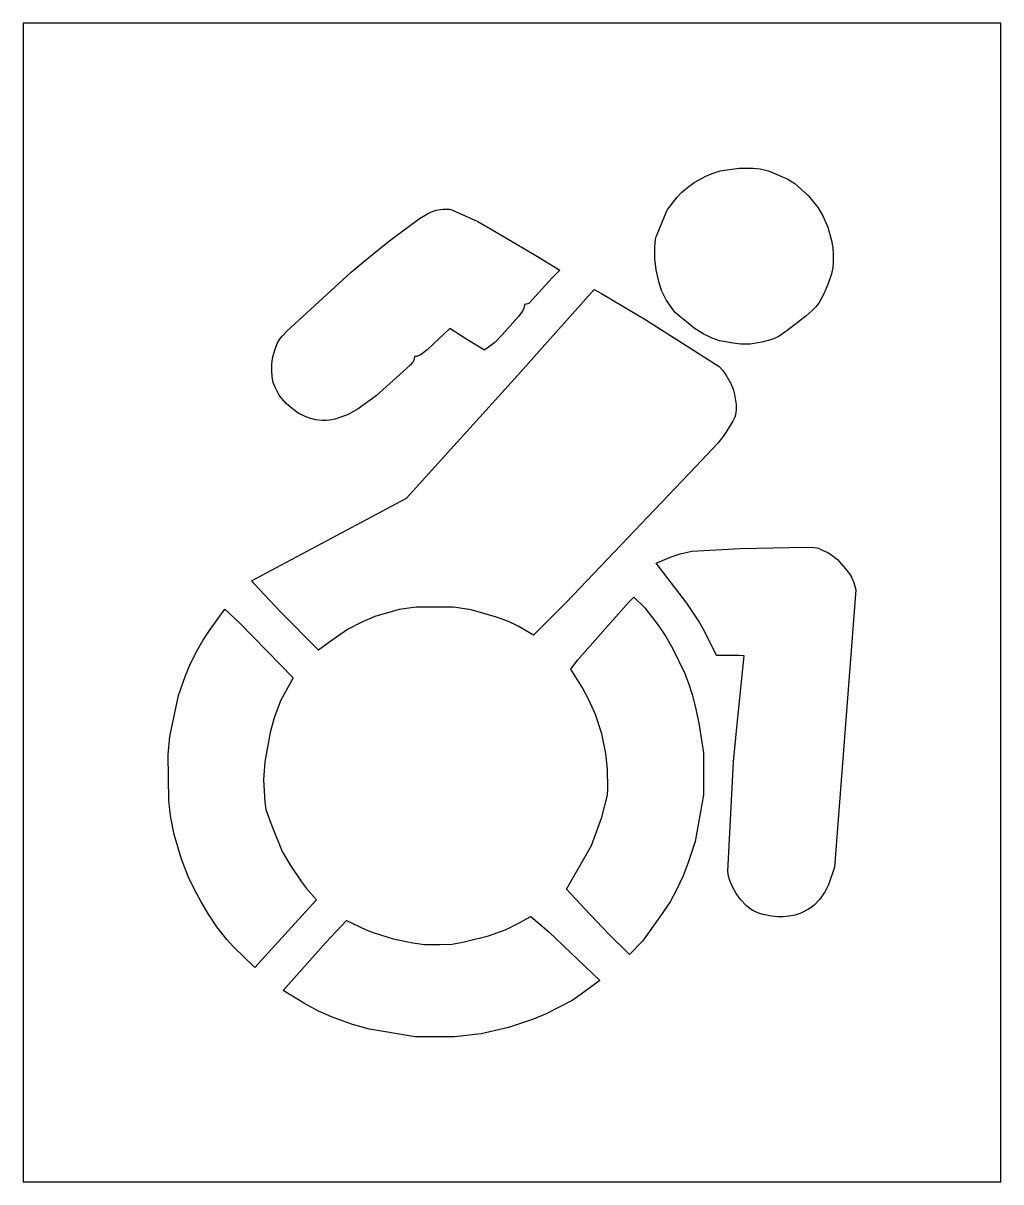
# Model space of a CAD drawing. Header units: inches. Extents: x 0 to 27, y 0 to 32.
import ezdxf

# ---------------------------------------------------------------- set-up
doc = ezdxf.new("R2010")
doc.units = ezdxf.units.IN
doc.header["$MEASUREMENT"] = 0
doc.layers.add('CUT', color=1, linetype='Continuous')

msp = doc.modelspace()

# ---------------------------------------------------------------- linework, layer by layer
at = {"layer": 'CUT'}
for points in [[(0, 0), (27, 0), (27, 32), (0, 32)], [(22.368, 25.388), (22.356, 25.255), (22.32, 25.074), (22.224, 24.779), (22.125, 24.542), (21.973, 24.269), (21.88, 24.152), (21.789, 24.062), (21.611, 23.907), (21.093, 23.499), (20.874, 23.357), (20.753, 23.293), (20.609, 23.242), (20.404, 23.19), (20.078, 23.138), (19.819, 23.138), (19.607, 23.161), (19.23, 23.23), (19.029, 23.298), (18.775, 23.417), (18.532, 23.581), (18.215, 23.83), (18.076, 23.948), (18.01, 24.012), (17.951, 24.086), (17.768, 24.34), (17.633, 24.613), (17.551, 24.864), (17.478, 25.184), (17.441, 25.493), (17.441, 25.791), (17.452, 25.943), (17.463, 26.021), (17.486, 26.103), (17.71, 26.661), (17.771, 26.796), (17.808, 26.861), (18.059, 27.192), (18.182, 27.326), (18.348, 27.464), (18.531, 27.601), (18.852, 27.771), (19.032, 27.851), (19.252, 27.919), (19.777, 28), (20.153, 28), (20.354, 27.98), (20.58, 27.919), (21.119, 27.694), (21.309, 27.573), (21.685, 27.236), (21.953, 26.899), (22.087, 26.681), (22.224, 26.367), (22.325, 25.996), (22.36, 25.805), (22.368, 25.603)], [(12.736, 22.97), (12.252, 23.261), (11.786, 23.572), (11.156, 22.98), (10.988, 22.849), (10.939, 22.822), (10.912, 22.81), (10.889, 22.803), (10.861, 22.798), (10.809, 22.792), (10.8, 22.73), (10.792, 22.696), (10.782, 22.671), (10.769, 22.648), (10.746, 22.615), (10.688, 22.556), (9.749, 21.711), (9.251, 21.345), (8.957, 21.186), (8.611, 21.065), (8.464, 21.035), (8.374, 21.025), (8.253, 21.025), (8.085, 21.049), (7.91, 21.095), (7.767, 21.147), (7.599, 21.233), (7.396, 21.382), (7.266, 21.5), (7.142, 21.638), (7.09, 21.702), (7.074, 21.726), (6.955, 21.945), (6.908, 22.08), (6.878, 22.233), (6.863, 22.403), (6.863, 22.588), (6.894, 22.785), (6.957, 22.993), (7.018, 23.151), (7.078, 23.26), (7.152, 23.358), (7.283, 23.492), (9.061, 25.123), (9.448, 25.448), (9.943, 25.85), (10.166, 26.03), (10.946, 26.601), (11.163, 26.734), (11.279, 26.792), (11.41, 26.836), (11.528, 26.858), (11.602, 26.865), (11.707, 26.865), (11.774, 26.86), (11.812, 26.853), (11.858, 26.837), (12.554, 26.523), (12.907, 26.323), (13.286, 26.096), (14.16, 25.579), (14.82, 25.176), (14.61, 24.967), (13.971, 24.263), (13.933, 24.248), (13.841, 24.228), (13.833, 24.157), (13.823, 24.123), (13.812, 24.096), (13.789, 24.049), (13.674, 23.893), (13.229, 23.393), (13.022, 23.184)], [(14.992, 15.998), (14.451, 15.453), (14.092, 15.098), (13.669, 15.344), (13.404, 15.477), (13.075, 15.592), (12.374, 15.797), (11.883, 15.867), (10.855, 15.867), (10.381, 15.803), (9.712, 15.611), (9.355, 15.453), (8.957, 15.253), (8.466, 14.915), (8.155, 14.682), (7.119, 15.73), (6.519, 16.365), (6.308, 16.602), (10.584, 18.882), (13.65, 22.269), (15.769, 24.644), (15.972, 24.535), (17.195, 23.803), (19.223, 22.517), (19.314, 22.416), (19.405, 22.286), (19.542, 22.044), (19.61, 21.889), (19.648, 21.745), (19.691, 21.467), (19.691, 21.322), (19.686, 21.245), (19.674, 21.187), (19.652, 21.121), (19.602, 21.008), (19.355, 20.625), (19.182, 20.4), (18.581, 19.755)], [(22.711, 16.933), (22.817, 16.792), (22.873, 16.697), (22.936, 16.556), (23, 16.348), (22.403, 8.69), (22.243, 8.203), (22.152, 8.019), (21.996, 7.795), (21.843, 7.641), (21.763, 7.572), (21.674, 7.52), (21.473, 7.419), (21.319, 7.367), (21.146, 7.333), (20.99, 7.315), (20.851, 7.315), (20.667, 7.338), (20.438, 7.384), (20.342, 7.407), (20.31, 7.418), (20.147, 7.497), (20.073, 7.544), (19.973, 7.627), (19.815, 7.796), (19.69, 7.962), (19.598, 8.125), (19.524, 8.299), (19.481, 8.438), (19.465, 8.57), (19.617, 11.6), (19.706, 12.544), (19.91, 14.527), (19.762, 14.535), (19.15, 14.535), (18.839, 15.17), (18.661, 15.485), (18.325, 15.979), (17.486, 17.082), (17.896, 17.262), (18.141, 17.346), (18.465, 17.417), (19.799, 17.493), (21.624, 17.531), (21.841, 17.522), (21.917, 17.51), (21.965, 17.497), (22.031, 17.467), (22.223, 17.38), (22.337, 17.309), (22.486, 17.185)], [(18.36, 8.791), (18.226, 8.45), (18.04, 8.062), (17.869, 7.731), (17.587, 7.323), (17.108, 6.648), (16.748, 6.282), (16.695, 6.322), (16.182, 6.828), (15.646, 7.39), (15.005, 8.083), (15.7, 9.289), (15.979, 10.072), (16.136, 10.676), (16.144, 10.873), (16.138, 11.395), (16.096, 11.828), (15.979, 12.376), (15.803, 12.904), (15.624, 13.309), (15.447, 13.642), (15.129, 14.16), (15.311, 14.406), (16.717, 16.002), (16.864, 16.144), (17.169, 15.852), (17.536, 15.373), (17.753, 15.062), (17.936, 14.74), (18.272, 14.039), (18.383, 13.747), (18.473, 13.455), (18.562, 13.14), (18.664, 12.668), (18.787, 11.848), (18.787, 10.69), (18.562, 9.398)], [(7.155, 9.121), (7.381, 8.739), (7.684, 8.289), (7.824, 8.103), (8.105, 7.788), (7.692, 7.346), (6.399, 5.92), (5.811, 6.487), (5.628, 6.697), (5.345, 7.045), (5.116, 7.39), (4.914, 7.731), (4.734, 8.072), (4.555, 8.431), (4.375, 8.915), (4.174, 9.589), (4.065, 10.111), (4.024, 10.536), (4, 11.8), (4.047, 12.295), (4.291, 13.436), (4.472, 13.96), (4.623, 14.312), (4.802, 14.672), (4.96, 14.946), (5.145, 15.223), (5.568, 15.82), (5.978, 15.436), (7.452, 13.922), (7.306, 13.653), (7.111, 13.282), (6.929, 12.813), (6.822, 12.411), (6.671, 11.599), (6.64, 11.103), (6.677, 10.49), (6.704, 10.287), (6.868, 9.836)], [(11.91, 4), (10.828, 4), (9.567, 4.217), (9.199, 4.317), (9.096, 4.348), (8.514, 4.554), (8.157, 4.712), (7.772, 4.921), (7.178, 5.28), (8.358, 6.611), (8.925, 7.219), (9.474, 6.956), (9.693, 6.881), (10.214, 6.707), (10.758, 6.596), (11.082, 6.558), (11.508, 6.558), (11.843, 6.567), (12.178, 6.626), (12.847, 6.794), (13.338, 6.972), (13.695, 7.152), (14.02, 7.328), (14.514, 6.902), (15.922, 5.564), (15.414, 5.18), (15.161, 5.004), (14.804, 4.824), (14.443, 4.643), (14.064, 4.485), (13.405, 4.258), (12.647, 4.09)]]:
    msp.add_lwpolyline(points, close=True, dxfattribs=at)

doc.saveas('drawing.dxf')
